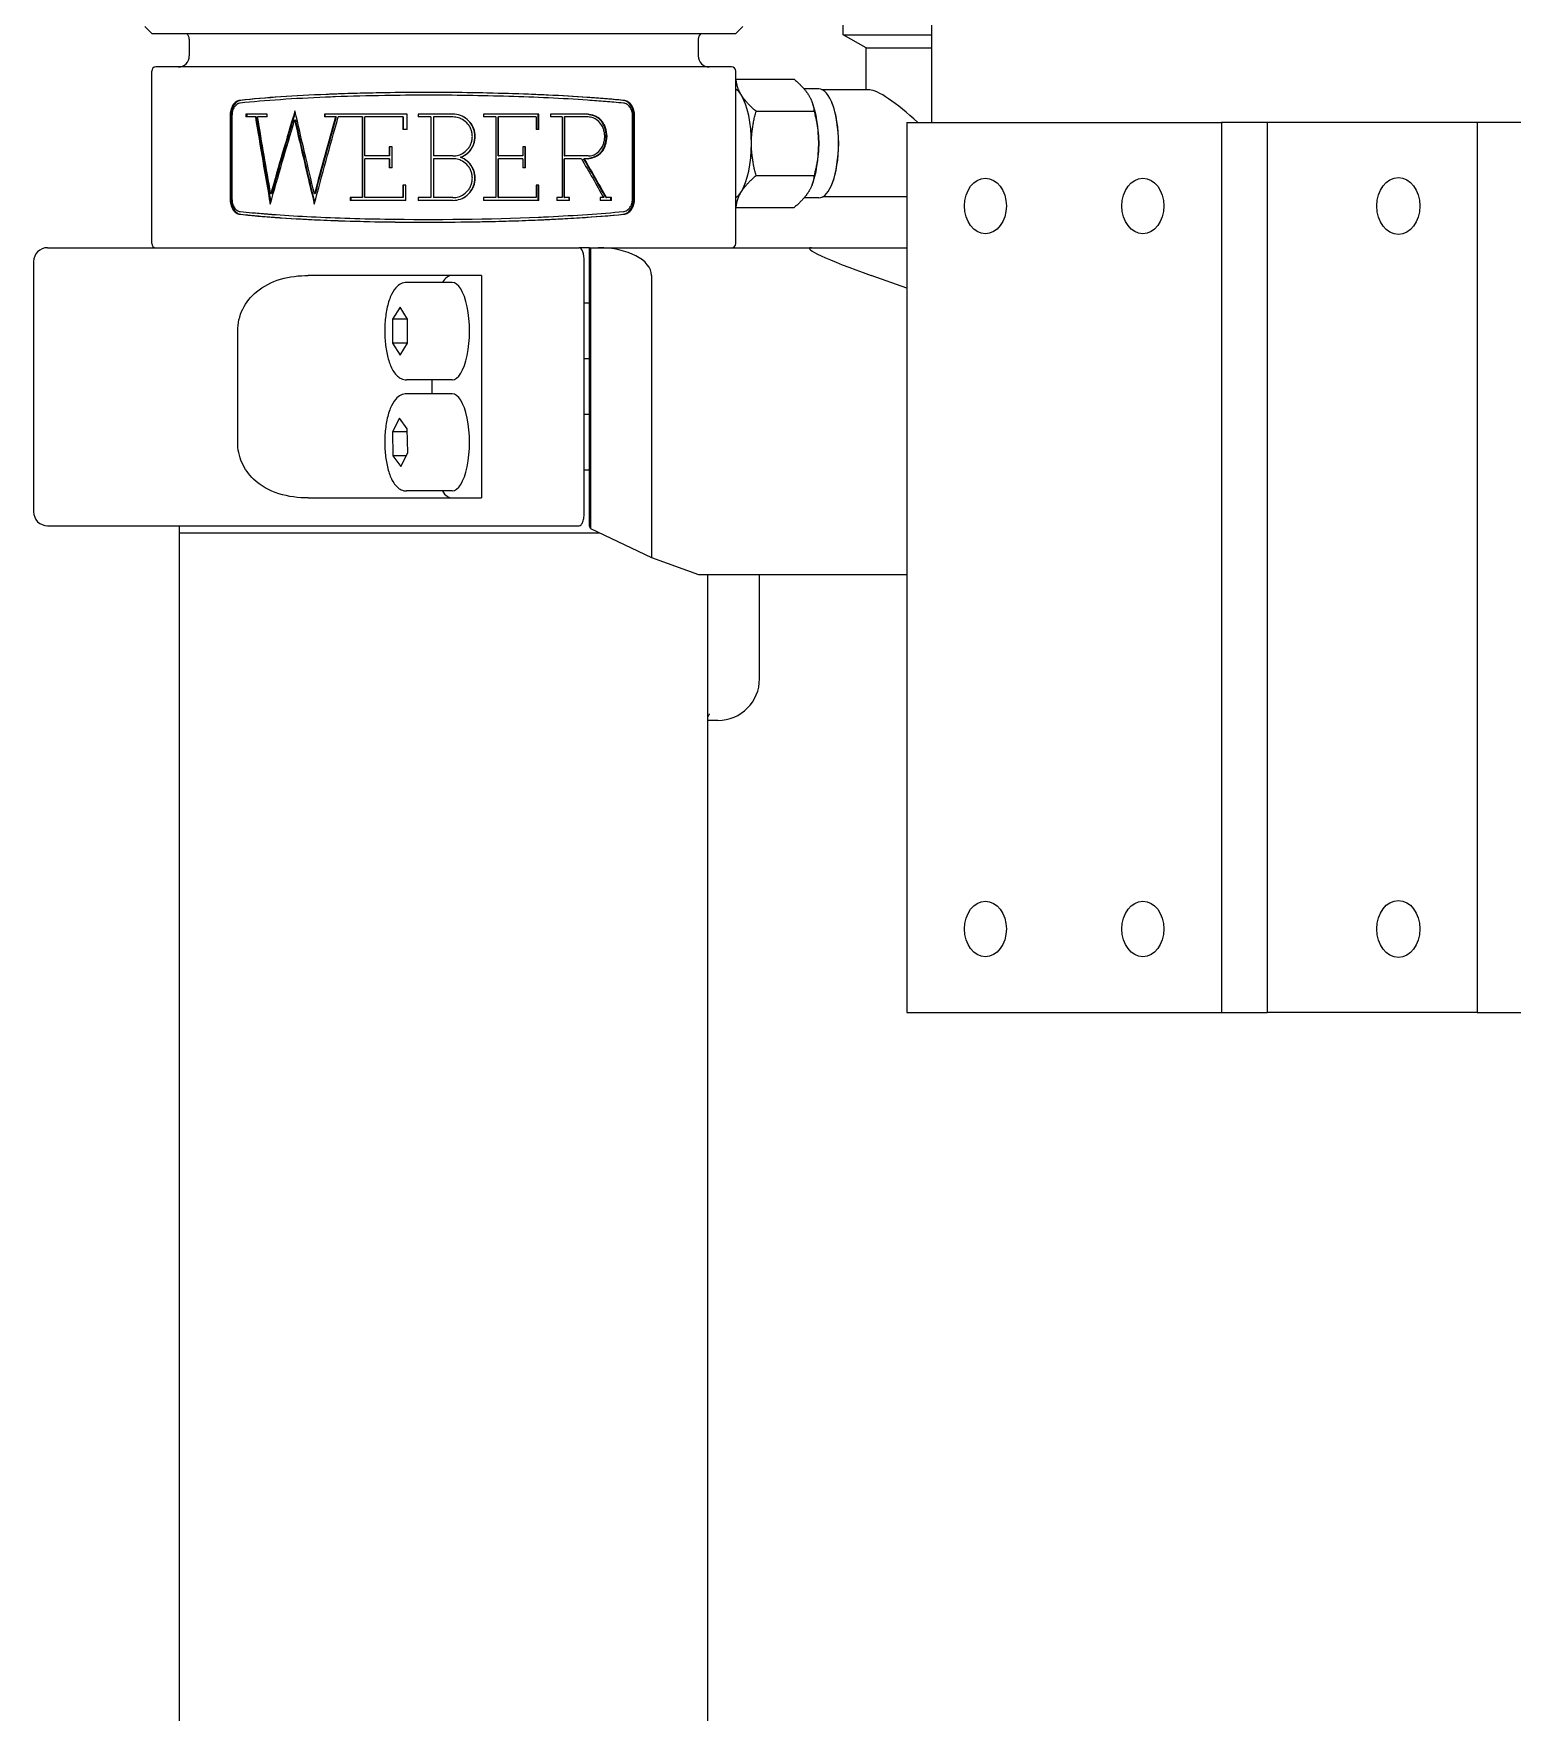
# Model space of a CAD drawing. Header units: millimetres. Extents: x 0 to 7722, y 0 to 5460.
# Drawn here: x 3323.5 to 3429.9, y 1996 to 2116.7 of the extents above; entities that cross this region are included whole.
import ezdxf

# ---------------------------------------------------------------- set-up
doc = ezdxf.new("R2010")
doc.units = ezdxf.units.MM
doc.header["$LTSCALE"] = 5
doc.layers.get('0').update_dxf_attribs({"linetype": 'CONTINUOUS'})

msp = doc.modelspace()

# ---------------------------------------------------------------- linework, layer by layer
for p, q in [((3388.07, 2140.301), (3388.07, 2110.301)), ((3381.732, 2116.62), (3381.732, 2126.458)), ((3332.002, 2116.701), (3331.502, 2117.201)), ((3374.002, 2116.701), (3374.502, 2117.201)), ((3332.002, 2116.701), (3374.002, 2116.701)), ((3334.702, 2116.301), (3334.702, 2115.101)), ((3371.302, 2116.301), (3371.302, 2115.101)), ((3381.732, 2116.62), (3388.07, 2116.62)), ((3383.382, 2115.667), (3381.732, 2116.62)), ((3383.382, 2115.667), (3388.07, 2115.667)), ((3383.382, 2112.651), (3383.382, 2115.667)), ((3332.002, 2111.554), (3332.002, 2114.001)), ((3373.702, 2114.301), (3332.302, 2114.301)), ((3374.002, 2101.601), (3374.002, 2114.001)), ((3374.029, 2113.42), (3378.202, 2113.42)), ((3379.987, 2112.721), (3378.914, 2112.721)), ((3383.638, 2112.651), (3380.252, 2112.651)), ((3332.002, 2104.391), (3332.002, 2111.21)), ((3332.002, 2104.801), (3332.002, 2110.801)), ((3332.004, 2104.801), (3332.004, 2110.801)), ((3337.634, 2110.801), (3337.634, 2104.801)), ((3337.707, 2110.801), (3337.707, 2104.801)), ((3337.771, 2110.801), (3337.771, 2104.801)), ((3338.768, 2110.901), (3338.768, 2110.701)), ((3340.3, 2110.901), (3338.768, 2110.901)), ((3338.836, 2110.901), (3338.836, 2110.701)), ((3340.3, 2110.701), (3340.3, 2110.901)), ((3344.42, 2110.901), (3344.42, 2110.701)), ((3350.368, 2110.901), (3344.42, 2110.901)), ((3344.461, 2110.901), (3344.461, 2110.701)), ((3350.368, 2109.801), (3350.368, 2110.901)), ((3351.164, 2110.901), (3351.164, 2110.701)), ((3353.661, 2110.901), (3351.164, 2110.901)), ((3351.172, 2110.901), (3351.172, 2110.701)), ((3355.852, 2110.901), (3355.852, 2110.701)), ((3359.835, 2110.901), (3355.852, 2110.901)), ((3359.802, 2109.801), (3359.802, 2110.901)), ((3359.835, 2109.801), (3359.835, 2110.901)), ((3360.679, 2110.901), (3360.679, 2110.701)), ((3363.384, 2110.901), (3360.679, 2110.901)), ((3366.576, 2104.801), (3366.576, 2110.801)), ((3366.662, 2104.801), (3366.662, 2110.801)), ((3366.728, 2104.801), (3366.728, 2110.801)), ((3375.463, 2111.11), (3379.636, 2111.11)), ((3379.489, 2111.788), (3379.464, 2111.851)), ((3380.943, 2111.676), (3380.922, 2111.728)), ((3339.457, 2110.701), (3338.768, 2110.701)), ((3339.522, 2110.701), (3339.457, 2110.701)), ((3340.3, 2110.701), (3339.614, 2110.701)), ((3342.33, 2110.461), (3342.279, 2110.461)), ((3345.217, 2110.701), (3344.42, 2110.701)), ((3345.254, 2110.701), (3345.217, 2110.701)), ((3347.14, 2110.701), (3345.411, 2110.701)), ((3347.14, 2110.701), (3347.14, 2104.901)), ((3347.168, 2110.701), (3347.14, 2110.701)), ((3347.168, 2110.701), (3347.168, 2104.901)), ((3350.071, 2110.701), (3347.332, 2110.701)), ((3347.332, 2107.901), (3347.332, 2110.701)), ((3350.071, 2110.701), (3350.071, 2109.801)), ((3350.085, 2110.701), (3350.071, 2110.701)), ((3350.368, 2109.801), (3350.071, 2109.801)), ((3350.085, 2110.701), (3350.085, 2109.801)), ((3352.062, 2110.701), (3351.164, 2110.701)), ((3352.062, 2110.701), (3352.062, 2104.901)), ((3352.066, 2110.701), (3352.062, 2110.701)), ((3352.066, 2110.701), (3352.066, 2104.901)), ((3352.261, 2110.701), (3352.261, 2107.901)), ((3353.661, 2110.701), (3352.261, 2110.701)), ((3356.741, 2110.701), (3355.852, 2110.701)), ((3356.741, 2110.701), (3356.741, 2104.901)), ((3356.919, 2107.901), (3356.919, 2110.701)), ((3356.919, 2110.701), (3356.938, 2110.701)), ((3359.645, 2110.701), (3356.938, 2110.701)), ((3356.938, 2107.901), (3356.938, 2110.701)), ((3359.645, 2110.701), (3359.645, 2109.801)), ((3359.835, 2109.801), (3359.645, 2109.801)), ((3361.509, 2110.701), (3360.679, 2110.701)), ((3361.509, 2110.701), (3361.509, 2104.901)), ((3361.651, 2110.701), (3361.692, 2110.701)), ((3361.651, 2110.701), (3361.651, 2107.901)), ((3361.692, 2110.701), (3361.692, 2107.901)), ((3363.384, 2110.701), (3361.692, 2110.701)), ((3386.3, 2110.301), (3408.942, 2110.301)), ((3386.3, 2110.301), (3386.3, 2046.301)), ((3408.942, 2110.301), (3408.942, 2046.301)), ((3412.222, 2110.301), (3408.942, 2110.301)), ((3412.222, 2110.301), (3412.222, 2046.301)), ((3427.317, 2110.301), (3412.222, 2110.301)), ((3667.132, 2110.301), (3412.222, 2110.301)), ((3427.317, 2110.301), (3427.317, 2046.301)), ((3349.084, 2108.551), (3349.084, 2107.901)), ((3349.281, 2108.551), (3349.084, 2108.551)), ((3349.103, 2108.551), (3349.103, 2107.901)), ((3349.281, 2107.051), (3349.281, 2108.551)), ((3358.689, 2108.551), (3358.689, 2107.901)), ((3358.882, 2108.551), (3358.689, 2108.551)), ((3358.854, 2107.051), (3358.854, 2108.551)), ((3358.882, 2107.051), (3358.882, 2108.551)), ((3349.084, 2107.901), (3347.332, 2107.901)), ((3349.084, 2107.701), (3347.332, 2107.701)), ((3347.332, 2104.901), (3347.332, 2107.701)), ((3349.103, 2107.901), (3349.084, 2107.901)), ((3349.084, 2107.701), (3349.084, 2107.051)), ((3349.103, 2107.701), (3349.084, 2107.701)), ((3349.103, 2107.701), (3349.103, 2107.051)), ((3353.661, 2107.901), (3352.261, 2107.901)), ((3352.261, 2107.701), (3352.261, 2104.901)), ((3353.661, 2107.701), (3352.261, 2107.701)), ((3354.212, 2107.801), (3354.217, 2107.801)), ((3356.919, 2107.901), (3356.938, 2107.901)), ((3356.919, 2104.901), (3356.919, 2107.701)), ((3356.919, 2107.701), (3356.938, 2107.701)), ((3358.689, 2107.901), (3356.938, 2107.901)), ((3358.689, 2107.701), (3356.938, 2107.701)), ((3356.938, 2104.901), (3356.938, 2107.701)), ((3358.689, 2107.701), (3358.689, 2107.051)), ((3361.651, 2107.901), (3361.692, 2107.901)), ((3361.651, 2104.901), (3361.651, 2107.701)), ((3361.651, 2107.701), (3361.692, 2107.701)), ((3363.384, 2107.901), (3361.692, 2107.901)), ((3362.899, 2107.701), (3361.692, 2107.701)), ((3361.692, 2104.901), (3361.692, 2107.701)), ((3363.062, 2107.701), (3363.11, 2107.701)), ((3363.384, 2107.701), (3363.11, 2107.701)), ((3349.281, 2107.051), (3349.084, 2107.051)), ((3358.882, 2107.051), (3358.689, 2107.051)), ((3375.463, 2106.491), (3379.636, 2106.491)), ((3380.943, 2105.926), (3380.922, 2105.873)), ((3340.618, 2105.168), (3340.559, 2105.168)), ((3343.746, 2105.168), (3343.701, 2105.168)), ((3346.282, 2104.901), (3346.282, 2104.701)), ((3347.14, 2104.901), (3346.282, 2104.901)), ((3350.269, 2104.701), (3346.282, 2104.701)), ((3346.314, 2104.901), (3346.314, 2104.701)), ((3347.168, 2104.901), (3347.14, 2104.901)), ((3350.071, 2104.901), (3347.332, 2104.901)), ((3350.071, 2105.801), (3350.071, 2104.901)), ((3350.269, 2105.801), (3350.071, 2105.801)), ((3350.085, 2104.901), (3350.071, 2104.901)), ((3350.085, 2105.801), (3350.085, 2104.901)), ((3350.269, 2104.701), (3350.269, 2105.801)), ((3352.062, 2104.901), (3351.164, 2104.901)), ((3351.164, 2104.901), (3351.164, 2104.701)), ((3353.661, 2104.701), (3351.164, 2104.701)), ((3351.172, 2104.901), (3351.172, 2104.701)), ((3352.066, 2104.901), (3352.062, 2104.901)), ((3353.661, 2104.901), (3352.261, 2104.901)), ((3356.741, 2104.901), (3355.852, 2104.901)), ((3355.852, 2104.901), (3355.852, 2104.701)), ((3359.835, 2104.701), (3355.852, 2104.701)), ((3356.919, 2104.901), (3356.938, 2104.901)), ((3359.645, 2104.901), (3356.938, 2104.901)), ((3359.645, 2105.801), (3359.645, 2104.901)), ((3359.835, 2105.801), (3359.645, 2105.801)), ((3359.802, 2104.701), (3359.802, 2105.801)), ((3359.835, 2104.701), (3359.835, 2105.801)), ((3361.142, 2104.901), (3361.142, 2104.701)), ((3361.509, 2104.901), (3361.142, 2104.901)), ((3362.054, 2104.701), (3361.142, 2104.701)), ((3361.651, 2104.901), (3361.692, 2104.901)), ((3362.054, 2104.901), (3361.692, 2104.901)), ((3362.011, 2104.701), (3362.011, 2104.901)), ((3362.054, 2104.701), (3362.054, 2104.901)), ((3364.241, 2104.901), (3364.241, 2104.701)), ((3364.504, 2104.901), (3364.241, 2104.901)), ((3365.073, 2104.701), (3364.241, 2104.701)), ((3364.649, 2104.901), (3364.705, 2104.901)), ((3365.073, 2104.901), (3364.705, 2104.901)), ((3365.015, 2104.701), (3365.015, 2104.901)), ((3365.073, 2104.701), (3365.073, 2104.901)), ((3379.987, 2104.881), (3378.914, 2104.881)), ((3379.489, 2105.813), (3379.464, 2105.75)), ((3386.3, 2104.951), (3380.252, 2104.951)), ((3332.002, 2101.601), (3332.002, 2104.047)), ((3374.029, 2104.182), (3378.202, 2104.182)), ((3324.502, 2101.301), (3362.749, 2101.301)), ((3363.491, 2101.301), (3362.749, 2101.301)), ((3363.491, 2081.301), (3363.491, 2101.301)), ((3363.491, 2101.301), (3363.561, 2101.301)), ((3363.561, 2101.301), (3364.118, 2101.301)), ((3363.561, 2101.301), (3363.561, 2081.11)), ((3364.118, 2101.301), (3379.44, 2101.301)), ((3379.44, 2101.301), (3386.3, 2101.301)), ((3323.502, 2100.301), (3323.502, 2082.301)), ((3363.108, 2082.301), (3363.108, 2100.301)), ((3355.711, 2099.301), (3343.256, 2099.301)), ((3353.598, 2098.801), (3350.331, 2098.801)), ((3355.711, 2099.301), (3355.711, 2083.3)), ((3367.939, 2099.301), (3367.939, 2079.012)), ((3386.3, 2098.386), (3383.735, 2099.301)), ((3349.864, 2097.033), (3349.327, 2096.167)), ((3350.402, 2096.167), (3349.864, 2097.033)), ((3363.491, 2097.301), (3363.108, 2097.301)), ((3338.181, 2087.301), (3338.181, 2095.301)), ((3349.327, 2096.167), (3349.327, 2094.435)), ((3350.402, 2096.167), (3349.327, 2096.167)), ((3350.402, 2094.435), (3350.402, 2096.167)), ((3349.327, 2094.435), (3349.864, 2093.569)), ((3350.402, 2094.435), (3349.327, 2094.435)), ((3349.864, 2093.569), (3350.402, 2094.435)), ((3363.491, 2093.301), (3363.108, 2093.301)), ((3353.598, 2091.801), (3350.331, 2091.801)), ((3352.165, 2090.801), (3352.165, 2091.801)), ((3353.598, 2090.801), (3350.331, 2090.801)), ((3349.821, 2089.029), (3349.306, 2088.06)), ((3350.379, 2088.27), (3349.821, 2089.029)), ((3363.491, 2089.301), (3363.108, 2089.301)), ((3349.306, 2088.06), (3349.35, 2086.332)), ((3350.384, 2088.06), (3349.306, 2088.06)), ((3350.422, 2086.542), (3350.379, 2088.27)), ((3349.35, 2086.332), (3349.908, 2085.573)), ((3350.311, 2086.332), (3349.35, 2086.332)), ((3349.908, 2085.573), (3350.422, 2086.542)), ((3363.491, 2085.301), (3363.108, 2085.301)), ((3343.256, 2083.3), (3355.711, 2083.3)), ((3353.598, 2083.801), (3350.331, 2083.801)), ((3324.502, 2081.301), (3362.749, 2081.301)), ((3334.002, 2078.101), (3334.002, 2081.301)), ((3334.002, 2080.801), (3364.206, 2080.801)), ((3334.002, 1936.801), (3334.002, 2080.801)), ((3363.561, 2081.11), (3363.491, 2081.301)), ((3363.561, 2081.11), (3367.939, 2079.012)), ((3367.939, 2079.012), (3371.335, 2077.801)), ((3371.335, 2077.801), (3386.3, 2077.801)), ((3372.002, 1936.801), (3372.002, 2077.801)), ((3375.714, 2070.301), (3375.714, 2077.801)), ((3372.714, 2067.301), (3372.002, 2067.301)), ((3386.3, 2046.301), (3408.942, 2046.301)), ((3408.942, 2046.301), (3412.222, 2046.301)), ((3427.317, 2046.301), (3412.222, 2046.301)), ((3427.317, 2046.301), (3436.502, 2046.301))]:
    msp.add_line(p, q)
for centre, radius, start, end in [((3334.202, 2116.301), 0.5, 0, 53.1301), ((3371.802, 2116.301), 0.5, 126.8699, 180), ((3333.902, 2115.101), 0.8, 270, 0), ((3372.102, 2115.101), 0.8, 180, 270), ((3332.302, 2114.001), 0.3, 90, 180), ((3373.702, 2114.001), 0.3, 0, 90), ((3324.502, 2100.301), 1, 90, 180), ((3332.302, 2101.601), 0.3, 180, 270), ((3373.702, 2101.601), 0.3, 270, 0), ((3324.502, 2082.301), 1, 180, 270), ((3372.714, 2070.301), 3, 270, 0)]:
    msp.add_arc(centre, radius, start, end)
for centre, major_axis, ratio, start_param, end_param in [((3373.696, 2108.801), (0, 4), 0.3584365, 5.7595865, 6.0679488), ((3373.696, 2108.801), (0, -4), 0.3584365, 1.5707963, 2.6179939), ((3379.987, 2108.801), (0, 3.92), 0.3584365, 3.1415927, 6.2831853), ((3387.232, 2108.801), (-3.786, 3.786), 0.185377, 4.9293012, 6.099889), ((3378.536, 2108.801), (0, -4), 0.3584365, 1.5707963, 2.4140748), ((3380.025, 2108.801), (0, -3.85), 0.3584365, 0.7275178, 2.4140748), ((3372.576, 2108.801), (0, -4), 0.3584365, 1.4700927, 1.6714999), ((3373.696, 2108.801), (0, -4), 0.3584365, 0.5235988, 1.5707963), ((3378.536, 2108.801), (0, -4), 0.3584365, 0.7275178, 1.5707963), ((3373.696, 2108.801), (0, -4), 0.3584365, 0.2152365, 0.5235988), ((3362.749, 2100.301), (0, -1), 0.3584895, 1.5708077, 3.1415943), ((3364.118, 2099.301), (-3.82, 0), 0.5235129, 3.1415927, 4.712389), ((3385.047, 2099.301), (-5.757, 1.958), 0.0709749, 6.0774515, 7.6482478), ((3353.598, 2095.301), (0, 4.001), 0.3584365, 0, 0.5055864), ((3353.598, 2095.301), (0, -3.5), 0.3584365, 0, 3.1415927), ((3353.598, 2087.301), (0, -3.5), 0.3584365, 0, 3.1415927), ((3353.598, 2087.301), (0, -4), 0.3584365, 5.7775989, 6.2831853)]:
    msp.add_ellipse(centre, major_axis=major_axis, ratio=ratio, start_param=start_param, end_param=end_param)
for centre, major_axis in [((3391.96, 2104.301), (0, 2)), ((3403.282, 2104.301), (0, 2)), ((3421.657, 2104.301), (0, 2.05)), ((3391.96, 2052.301), (0, 2)), ((3403.282, 2052.301), (0, 2)), ((3421.657, 2052.301), (0, 2.05))]:
    msp.add_ellipse(centre, major_axis=major_axis, ratio=0.7547578)
for points, weights in [([(3374.029, 2113.42), (3374.016, 2113.408), (3374.002, 2113.396)], [1.01001874936, 1.01063305003, 1.01122111868]), ([(3374.413, 2112.265), (3374.08, 2112.801), (3374.029, 2113.42)], [1, 1.04314139574, 1.01001874936]), ([(3378.202, 2113.42), (3378.92, 2112.801), (3379.252, 2112.265)], [1.01001874936, 1.04314139574, 1]), ([(3375.463, 2111.11), (3374.745, 2111.729), (3374.413, 2112.265)], [1.01001874936, 1.04314139574, 1]), ([(3379.252, 2112.265), (3379.585, 2111.729), (3379.636, 2111.11)], [1, 1.04314139574, 1.01001874936]), ([(3375.13, 2108.801), (3375.13, 2109.873), (3375.463, 2111.11)], [1, 1.04314139574, 1.01001874936]), ([(3379.636, 2111.11), (3379.969, 2109.873), (3379.969, 2108.801)], [1.01001874936, 1.04314139574, 1]), ([(3375.463, 2106.491), (3375.13, 2107.729), (3375.13, 2108.801)], [1.01001874936, 1.04314139574, 1]), ([(3379.969, 2108.801), (3379.969, 2107.729), (3379.636, 2106.491)], [1, 1.04314139574, 1.01001874936]), ([(3374.413, 2105.337), (3374.745, 2105.873), (3375.463, 2106.491)], [1, 1.04314139574, 1.01001874936]), ([(3379.636, 2106.491), (3379.585, 2105.873), (3379.252, 2105.337)], [1.01001874936, 1.04314139574, 1]), ([(3374.029, 2104.182), (3374.08, 2104.801), (3374.413, 2105.337)], [1.01001874936, 1.04314139574, 1]), ([(3379.252, 2105.337), (3378.92, 2104.801), (3378.202, 2104.182)], [1, 1.04314139574, 1.01001874936]), ([(3374.002, 2104.206), (3374.016, 2104.194), (3374.029, 2104.182)], [1.01122111868, 1.01063305003, 1.01001874936])]:
    msp.add_rational_spline(points, weights, degree=2)
for points, knots in [([(3360.529, 2112.272), (3360.127, 2112.291), (3359.72, 2112.308), (3358.11, 2112.372), (3356.876, 2112.408), (3354.381, 2112.455), (3353.118, 2112.467), (3350.605, 2112.467), (3349.355, 2112.455), (3347.52, 2112.419), (3346.915, 2112.405), (3346.021, 2112.378), (3345.725, 2112.368), (3345.285, 2112.353), (3345.139, 2112.347), (3344.921, 2112.339), (3344.849, 2112.336), (3344.704, 2112.33), (3344.631, 2112.328), (3343.418, 2112.278), (3342.317, 2112.218), (3340.233, 2112.076), (3339.251, 2111.993), (3338.345, 2111.898)], [0.20715609, 0.20715609, 0.20715609, 0.20715609, 0.25, 0.25, 0.375, 0.375, 0.5, 0.5, 0.625, 0.625, 0.6875, 0.6875, 0.71875, 0.71875, 0.734375, 0.734375, 0.7421875, 0.7421875, 0.75, 0.75, 0.875, 0.875, 1, 1, 1, 1]), ([(3360.529, 2112.071), (3358.67, 2112.16), (3356.707, 2112.218), (3354.72, 2112.246), (3352.734, 2112.275), (3350.723, 2112.274), (3348.771, 2112.243), (3347.55, 2112.223), (3346.353, 2112.192), (3345.196, 2112.149), (3344.965, 2112.141), (3344.734, 2112.132), (3344.508, 2112.122), (3342.246, 2112.028), (3340.149, 2111.887), (3338.355, 2111.698)], [0.20686722, 0.20686722, 0.20686722, 0.20686722, 0.40515041, 0.40515041, 0.40515041, 0.60343361, 0.60343361, 0.60343361, 0.72736061, 0.72736061, 0.72736061, 0.75214601, 0.75214601, 0.75214601, 1, 1, 1, 1]), ([(3360.493, 2112.272), (3358.642, 2112.36), (3356.687, 2112.418), (3354.708, 2112.447), (3352.73, 2112.475), (3350.728, 2112.474), (3348.783, 2112.442), (3347.568, 2112.423), (3346.376, 2112.392), (3345.224, 2112.349), (3344.994, 2112.341), (3344.764, 2112.331), (3344.539, 2112.322), (3342.29, 2112.228), (3340.202, 2112.086), (3338.414, 2111.898)], [0.20716095, 0.20716095, 0.20716095, 0.20716095, 0.40537071, 0.40537071, 0.40537071, 0.60358047, 0.60358047, 0.60358047, 0.72746158, 0.72746158, 0.72746158, 0.7522378, 0.7522378, 0.7522378, 1, 1, 1, 1]), ([(3365.881, 2111.898), (3365.653, 2111.919), (3365.423, 2111.94), (3364.988, 2111.979), (3364.785, 2111.996), (3364.162, 2112.047), (3363.734, 2112.079), (3362.396, 2112.172), (3361.46, 2112.226), (3360.493, 2112.272)], [-0.62243595, -0.62243595, -0.62243595, -0.62243595, -0.53573987, -0.53573987, -0.46170878, -0.46170878, -0.3107826, -0.3107826, -0.000001, -0.000001, -0.000001, -0.000001]), ([(3365.942, 2111.898), (3365.714, 2111.919), (3365.482, 2111.94), (3365.045, 2111.979), (3364.842, 2111.996), (3364.215, 2112.047), (3363.785, 2112.079), (3362.441, 2112.172), (3361.5, 2112.226), (3360.529, 2112.272)], [-0.72284706, -0.72284706, -0.72284706, -0.72284706, -0.63573764, -0.63573764, -0.56135323, -0.56135323, -0.40970774, -0.40970774, -0.0972981, -0.0972981, -0.0972981, -0.0972981]), ([(3365.93, 2111.698), (3365.703, 2111.72), (3365.472, 2111.741), (3365.037, 2111.779), (3364.834, 2111.796), (3364.21, 2111.847), (3363.782, 2111.879), (3362.44, 2111.971), (3361.499, 2112.025), (3360.529, 2112.071)], [-0.7213748, -0.7213748, -0.7213748, -0.7213748, -0.63462337, -0.63462337, -0.56051546, -0.56051546, -0.40963586, -0.40963586, -0.09735763, -0.09735763, -0.09735763, -0.09735763]), ([(3332.004, 2110.801), (3332.004, 2110.941), (3332.004, 2111.073), (3332.003, 2111.203), (3332.003, 2111.332), (3332.002, 2111.447), (3332.002, 2111.549), (3332.002, 2111.551), (3332.002, 2111.552), (3332.002, 2111.554)], [0, 0, 0, 0, 0.25, 0.25, 0.25, 0.5, 0.5, 0.5, 0.50444506, 0.50444506, 0.50444506, 0.50444506]), ([(3332.002, 2110.801), (3332.002, 2110.897), (3332.002, 2111.008), (3332.002, 2111.247), (3332.002, 2111.332), (3332.002, 2111.394)], [-0.117842744, -0.117842744, -0.117842744, -0.117842744, -0.093713064, -0.093713064, -0.070382694, -0.070382694, -0.070382694, -0.070382694]), ([(3338.345, 2111.898), (3338.245, 2111.887), (3338.152, 2111.852), (3338.065, 2111.792), (3337.977, 2111.731), (3337.9, 2111.65), (3337.835, 2111.549), (3337.77, 2111.447), (3337.72, 2111.331), (3337.686, 2111.203), (3337.651, 2111.074), (3337.634, 2110.94), (3337.634, 2110.801)], [0, 0, 0, 0, 0.25, 0.25, 0.25, 0.5, 0.5, 0.5, 0.75, 0.75, 0.75, 1, 1, 1, 1]), ([(3338.414, 2111.898), (3338.332, 2111.889), (3338.236, 2111.861), (3338.03, 2111.719), (3337.958, 2111.627), (3337.843, 2111.447), (3337.793, 2111.331), (3337.724, 2111.073), (3337.707, 2110.939), (3337.707, 2110.801)], [-0.14564956, -0.14564956, -0.14564956, -0.14564956, -0.11512698, -0.11512698, -0.08302606, -0.08302606, -0.0415817, -0.0415817, 0, 0, 0, 0]), ([(3338.355, 2111.698), (3338.288, 2111.691), (3338.209, 2111.668), (3338.037, 2111.551), (3337.978, 2111.476), (3337.883, 2111.33), (3337.842, 2111.235), (3337.785, 2111.024), (3337.771, 2110.914), (3337.771, 2110.801)], [-0.11779512, -0.11779512, -0.11779512, -0.11779512, -0.09361586, -0.09361586, -0.06795152, -0.06795152, -0.03402793, -0.03402793, 0, 0, 0, 0]), ([(3342.302, 2111.14), (3342.002, 2110.144), (3341.706, 2109.149), (3341.125, 2107.159), (3340.84, 2106.164), (3340.559, 2105.168)], [-0.63315635, -0.63315635, -0.63315635, -0.63315635, -0.31657818, -0.31657818, 0, 0, 0, 0]), ([(3354.212, 2107.801), (3354.388, 2107.867), (3354.545, 2107.959), (3354.829, 2108.202), (3354.946, 2108.345), (3355.13, 2108.67), (3355.192, 2108.844), (3355.255, 2109.214), (3355.254, 2109.399), (3355.188, 2109.768), (3355.125, 2109.942), (3354.939, 2110.266), (3354.821, 2110.408), (3354.535, 2110.648), (3354.375, 2110.741), (3354.026, 2110.869), (3353.845, 2110.901), (3353.658, 2110.901)], [0, 0, 0, 0, 0.125, 0.125, 0.25, 0.25, 0.375, 0.375, 0.5, 0.5, 0.625, 0.625, 0.75, 0.75, 0.875, 0.875, 1, 1, 1, 1]), ([(3354.217, 2107.801), (3354.394, 2107.867), (3354.552, 2107.959), (3354.695, 2108.081), (3354.837, 2108.202), (3354.955, 2108.345), (3355.047, 2108.507), (3355.14, 2108.67), (3355.202, 2108.844), (3355.234, 2109.029), (3355.265, 2109.214), (3355.265, 2109.399), (3355.232, 2109.584), (3355.199, 2109.768), (3355.136, 2109.942), (3355.042, 2110.104), (3354.948, 2110.266), (3354.829, 2110.408), (3354.686, 2110.528), (3354.543, 2110.648), (3354.382, 2110.741), (3354.207, 2110.805), (3354.031, 2110.869), (3353.849, 2110.901), (3353.661, 2110.901)], [0, 0, 0, 0, 0.125, 0.125, 0.125, 0.25, 0.25, 0.25, 0.375, 0.375, 0.375, 0.5, 0.5, 0.5, 0.625, 0.625, 0.625, 0.75, 0.75, 0.75, 0.875, 0.875, 0.875, 1, 1, 1, 1]), ([(3363.334, 2107.701), (3363.395, 2107.714), (3363.447, 2107.726), (3363.492, 2107.736), (3363.514, 2107.742), (3363.535, 2107.747), (3363.553, 2107.751), (3363.563, 2107.753), (3363.571, 2107.756), (3363.58, 2107.758), (3363.584, 2107.759), (3363.588, 2107.76), (3363.592, 2107.761), (3363.595, 2107.762), (3363.598, 2107.762), (3363.6, 2107.763), (3363.611, 2107.766), (3363.633, 2107.772), (3363.649, 2107.777), (3363.681, 2107.786), (3363.712, 2107.795), (3363.741, 2107.804), (3363.762, 2107.811), (3363.783, 2107.819), (3363.802, 2107.826), (3363.812, 2107.829), (3363.822, 2107.833), (3363.832, 2107.837), (3363.836, 2107.839), (3363.841, 2107.841), (3363.846, 2107.842), (3363.85, 2107.844), (3363.854, 2107.846), (3363.86, 2107.848), (3363.904, 2107.866), (3363.945, 2107.886), (3363.984, 2107.907), (3364.004, 2107.918), (3364.023, 2107.928), (3364.041, 2107.94), (3364.05, 2107.945), (3364.059, 2107.951), (3364.068, 2107.957), (3364.077, 2107.963), (3364.085, 2107.968), (3364.094, 2107.975), (3364.131, 2108.001), (3364.166, 2108.029), (3364.2, 2108.06), (3364.217, 2108.076), (3364.233, 2108.092), (3364.25, 2108.109), (3364.266, 2108.126), (3364.282, 2108.145), (3364.298, 2108.163), (3364.328, 2108.199), (3364.357, 2108.237), (3364.385, 2108.277), (3364.413, 2108.318), (3364.439, 2108.362), (3364.463, 2108.406), (3364.512, 2108.494), (3364.553, 2108.589), (3364.587, 2108.687), (3364.653, 2108.885), (3364.687, 2109.09), (3364.687, 2109.302), (3364.687, 2109.514), (3364.653, 2109.718), (3364.586, 2109.915), (3364.569, 2109.964), (3364.551, 2110.013), (3364.53, 2110.059), (3364.509, 2110.106), (3364.487, 2110.151), (3364.463, 2110.196), (3364.438, 2110.241), (3364.412, 2110.284), (3364.384, 2110.325), (3364.37, 2110.345), (3364.356, 2110.365), (3364.341, 2110.384), (3364.327, 2110.404), (3364.312, 2110.422), (3364.296, 2110.441), (3364.265, 2110.478), (3364.232, 2110.513), (3364.198, 2110.544), (3364.181, 2110.56), (3364.164, 2110.576), (3364.146, 2110.59), (3364.137, 2110.597), (3364.129, 2110.604), (3364.12, 2110.611), (3364.111, 2110.618), (3364.101, 2110.625), (3364.093, 2110.631), (3364.059, 2110.656), (3364.022, 2110.679), (3363.983, 2110.7), (3363.963, 2110.711), (3363.943, 2110.721), (3363.923, 2110.731), (3363.912, 2110.736), (3363.902, 2110.74), (3363.891, 2110.745), (3363.886, 2110.747), (3363.88, 2110.75), (3363.875, 2110.752), (3363.872, 2110.753), (3363.87, 2110.754), (3363.867, 2110.756), (3363.864, 2110.757), (3363.861, 2110.758), (3363.859, 2110.759), (3363.822, 2110.774), (3363.783, 2110.788), (3363.74, 2110.802), (3363.719, 2110.809), (3363.696, 2110.816), (3363.674, 2110.822), (3363.662, 2110.825), (3363.651, 2110.829), (3363.639, 2110.832), (3363.633, 2110.833), (3363.627, 2110.835), (3363.621, 2110.837), (3363.618, 2110.837), (3363.615, 2110.838), (3363.612, 2110.839), (3363.61, 2110.839), (3363.609, 2110.84), (3363.607, 2110.84), (3363.606, 2110.84), (3363.604, 2110.841), (3363.603, 2110.841), (3363.544, 2110.856), (3363.455, 2110.876), (3363.334, 2110.901)], [0, 0, 0, 0, 0.03125, 0.03125, 0.03125, 0.046875, 0.046875, 0.046875, 0.0546875, 0.0546875, 0.0546875, 0.0585938, 0.0585938, 0.0585938, 0.0615234, 0.0615234, 0.0615234, 0.0725525, 0.0725525, 0.0725525, 0.09375, 0.09375, 0.09375, 0.109375, 0.109375, 0.109375, 0.1171875, 0.1171875, 0.1171875, 0.1210937, 0.1210937, 0.1210937, 0.125, 0.125, 0.125, 0.15625, 0.15625, 0.15625, 0.171875, 0.171875, 0.171875, 0.1796875, 0.1796875, 0.1796875, 0.1875, 0.1875, 0.1875, 0.21875, 0.21875, 0.21875, 0.234375, 0.234375, 0.234375, 0.25, 0.25, 0.25, 0.28125, 0.28125, 0.28125, 0.3125, 0.3125, 0.3125, 0.375, 0.375, 0.375, 0.5, 0.5, 0.5, 0.625, 0.625, 0.625, 0.65625, 0.65625, 0.65625, 0.6875, 0.6875, 0.6875, 0.71875, 0.71875, 0.71875, 0.734375, 0.734375, 0.734375, 0.75, 0.75, 0.75, 0.78125, 0.78125, 0.78125, 0.796875, 0.796875, 0.796875, 0.8046875, 0.8046875, 0.8046875, 0.8125, 0.8125, 0.8125, 0.84375, 0.84375, 0.84375, 0.859375, 0.859375, 0.859375, 0.8671875, 0.8671875, 0.8671875, 0.8710937, 0.8710937, 0.8710937, 0.8730469, 0.8730469, 0.8730469, 0.875, 0.875, 0.875, 0.90625, 0.90625, 0.90625, 0.921875, 0.921875, 0.921875, 0.9296875, 0.9296875, 0.9296875, 0.9335937, 0.9335937, 0.9335937, 0.9355469, 0.9355469, 0.9355469, 0.9365234, 0.9365234, 0.9365234, 0.9375, 0.9375, 0.9375, 1, 1, 1, 1]), ([(3363.384, 2107.701), (3363.444, 2107.714), (3363.497, 2107.726), (3363.542, 2107.736), (3363.565, 2107.742), (3363.585, 2107.747), (3363.604, 2107.751), (3363.613, 2107.753), (3363.622, 2107.756), (3363.63, 2107.758), (3363.634, 2107.759), (3363.638, 2107.76), (3363.642, 2107.761), (3363.645, 2107.762), (3363.648, 2107.762), (3363.651, 2107.763), (3363.662, 2107.766), (3363.684, 2107.772), (3363.7, 2107.776), (3363.732, 2107.786), (3363.763, 2107.795), (3363.792, 2107.804), (3363.813, 2107.811), (3363.834, 2107.819), (3363.854, 2107.826), (3363.864, 2107.829), (3363.874, 2107.833), (3363.883, 2107.837), (3363.888, 2107.839), (3363.893, 2107.841), (3363.898, 2107.842), (3363.902, 2107.844), (3363.906, 2107.846), (3363.912, 2107.848), (3363.956, 2107.866), (3363.997, 2107.886), (3364.037, 2107.907), (3364.056, 2107.918), (3364.075, 2107.928), (3364.094, 2107.94), (3364.103, 2107.945), (3364.112, 2107.951), (3364.121, 2107.957), (3364.13, 2107.963), (3364.138, 2107.968), (3364.147, 2107.975), (3364.184, 2108.001), (3364.219, 2108.029), (3364.253, 2108.06), (3364.27, 2108.076), (3364.287, 2108.092), (3364.303, 2108.109), (3364.32, 2108.126), (3364.336, 2108.145), (3364.352, 2108.163), (3364.382, 2108.199), (3364.412, 2108.237), (3364.439, 2108.277), (3364.467, 2108.318), (3364.494, 2108.362), (3364.518, 2108.406), (3364.567, 2108.494), (3364.608, 2108.589), (3364.642, 2108.687), (3364.709, 2108.885), (3364.743, 2109.09), (3364.743, 2109.302), (3364.742, 2109.514), (3364.709, 2109.718), (3364.641, 2109.915), (3364.625, 2109.964), (3364.606, 2110.013), (3364.585, 2110.059), (3364.564, 2110.106), (3364.542, 2110.151), (3364.517, 2110.196), (3364.493, 2110.241), (3364.466, 2110.284), (3364.438, 2110.325), (3364.424, 2110.345), (3364.41, 2110.365), (3364.395, 2110.384), (3364.381, 2110.404), (3364.366, 2110.422), (3364.35, 2110.441), (3364.318, 2110.478), (3364.286, 2110.513), (3364.251, 2110.544), (3364.234, 2110.56), (3364.217, 2110.576), (3364.2, 2110.59), (3364.191, 2110.597), (3364.182, 2110.604), (3364.173, 2110.611), (3364.164, 2110.618), (3364.154, 2110.625), (3364.146, 2110.631), (3364.112, 2110.656), (3364.075, 2110.679), (3364.036, 2110.7), (3364.016, 2110.711), (3363.996, 2110.721), (3363.975, 2110.731), (3363.965, 2110.736), (3363.954, 2110.74), (3363.943, 2110.745), (3363.938, 2110.747), (3363.932, 2110.75), (3363.927, 2110.752), (3363.924, 2110.753), (3363.922, 2110.754), (3363.919, 2110.756), (3363.916, 2110.757), (3363.913, 2110.758), (3363.911, 2110.759), (3363.874, 2110.774), (3363.834, 2110.788), (3363.791, 2110.802), (3363.77, 2110.809), (3363.748, 2110.816), (3363.725, 2110.822), (3363.713, 2110.825), (3363.701, 2110.829), (3363.69, 2110.832), (3363.684, 2110.833), (3363.678, 2110.835), (3363.672, 2110.837), (3363.669, 2110.837), (3363.666, 2110.838), (3363.663, 2110.839), (3363.661, 2110.839), (3363.659, 2110.84), (3363.658, 2110.84), (3363.656, 2110.84), (3363.654, 2110.841), (3363.653, 2110.841), (3363.595, 2110.856), (3363.505, 2110.876), (3363.384, 2110.901)], [0, 0, 0, 0, 0.03125, 0.03125, 0.03125, 0.046875, 0.046875, 0.046875, 0.0546875, 0.0546875, 0.0546875, 0.0585938, 0.0585938, 0.0585938, 0.0615234, 0.0615234, 0.0615234, 0.0725285, 0.0725285, 0.0725285, 0.09375, 0.09375, 0.09375, 0.109375, 0.109375, 0.109375, 0.1171875, 0.1171875, 0.1171875, 0.1210938, 0.1210938, 0.1210938, 0.125, 0.125, 0.125, 0.15625, 0.15625, 0.15625, 0.171875, 0.171875, 0.171875, 0.1796875, 0.1796875, 0.1796875, 0.1875, 0.1875, 0.1875, 0.21875, 0.21875, 0.21875, 0.234375, 0.234375, 0.234375, 0.25, 0.25, 0.25, 0.28125, 0.28125, 0.28125, 0.3125, 0.3125, 0.3125, 0.375, 0.375, 0.375, 0.5, 0.5, 0.5, 0.625, 0.625, 0.625, 0.65625, 0.65625, 0.65625, 0.6875, 0.6875, 0.6875, 0.71875, 0.71875, 0.71875, 0.734375, 0.734375, 0.734375, 0.75, 0.75, 0.75, 0.78125, 0.78125, 0.78125, 0.796875, 0.796875, 0.796875, 0.8046875, 0.8046875, 0.8046875, 0.8125, 0.8125, 0.8125, 0.84375, 0.84375, 0.84375, 0.859375, 0.859375, 0.859375, 0.8671875, 0.8671875, 0.8671875, 0.8710938, 0.8710938, 0.8710938, 0.8730469, 0.8730469, 0.8730469, 0.875, 0.875, 0.875, 0.90625, 0.90625, 0.90625, 0.921875, 0.921875, 0.921875, 0.9296875, 0.9296875, 0.9296875, 0.9335938, 0.9335938, 0.9335938, 0.9355469, 0.9355469, 0.9355469, 0.9365234, 0.9365234, 0.9365234, 0.9375, 0.9375, 0.9375, 1, 1, 1, 1]), ([(3366.662, 2110.801), (3366.662, 2110.919), (3366.649, 2111.055), (3366.559, 2111.359), (3366.496, 2111.47), (3366.368, 2111.65), (3366.284, 2111.731), (3366.091, 2111.852), (3365.989, 2111.887), (3365.881, 2111.898)], [-0.14532894, -0.14532894, -0.14532894, -0.14532894, -0.1149531, -0.1149531, -0.08279844, -0.08279844, -0.04141605, -0.04141605, 0, 0, 0, 0]), ([(3366.576, 2110.801), (3366.576, 2110.897), (3366.565, 2111.008), (3366.49, 2111.259), (3366.437, 2111.35), (3366.333, 2111.496), (3366.263, 2111.562), (3366.104, 2111.661), (3366.02, 2111.689), (3365.93, 2111.698)], [-0.11784274, -0.11784274, -0.11784274, -0.11784274, -0.09371306, -0.09371306, -0.06795654, -0.06795654, -0.03402808, -0.03402808, 0, 0, 0, 0]), ([(3366.728, 2110.801), (3366.728, 2110.941), (3366.709, 2111.073), (3366.67, 2111.203), (3366.632, 2111.332), (3366.577, 2111.447), (3366.504, 2111.549), (3366.432, 2111.65), (3366.348, 2111.732), (3366.251, 2111.792), (3366.154, 2111.852), (3366.052, 2111.887), (3365.942, 2111.898)], [0, 0, 0, 0, 0.25, 0.25, 0.25, 0.5, 0.5, 0.5, 0.75, 0.75, 0.75, 1, 1, 1, 1]), ([(3340.522, 2104.433), (3340.805, 2105.439), (3341.093, 2106.443), (3341.679, 2108.452), (3341.977, 2109.456), (3342.279, 2110.461)], [-0.63907932, -0.63907932, -0.63907932, -0.63907932, -0.31953966, -0.31953966, 0, 0, 0, 0]), ([(3343.691, 2104.434), (3343.972, 2105.479), (3344.256, 2106.523), (3344.83, 2108.612), (3345.119, 2109.656), (3345.411, 2110.701)], [-0.65463565, -0.65463565, -0.65463565, -0.65463565, -0.32731783, -0.32731783, 0, 0, 0, 0]), ([(3353.661, 2107.901), (3353.801, 2107.901), (3353.936, 2107.921), (3354.173, 2107.994), (3354.306, 2108.047), (3354.591, 2108.24), (3354.721, 2108.37), (3354.872, 2108.596), (3354.916, 2108.678), (3354.986, 2108.848), (3355.012, 2108.934), (3355.049, 2109.114), (3355.058, 2109.206), (3355.058, 2109.394), (3355.049, 2109.486), (3355.013, 2109.666), (3354.987, 2109.752), (3354.917, 2109.921), (3354.874, 2110.003), (3354.722, 2110.23), (3354.593, 2110.36), (3354.3, 2110.559), (3354.164, 2110.611), (3353.938, 2110.681), (3353.801, 2110.701), (3353.661, 2110.701)], [-0.28635416, -0.28635416, -0.28635416, -0.28635416, -0.25095483, -0.25095483, -0.22342407, -0.22342407, -0.1936255, -0.1936255, -0.17811043, -0.17811043, -0.16309885, -0.16309885, -0.14751715, -0.14751715, -0.13188539, -0.13188539, -0.11684128, -0.11684128, -0.10121649, -0.10121649, -0.07125047, -0.07125047, -0.04195615, -0.04195615, 0, 0, 0, 0]), ([(3363.384, 2107.901), (3363.505, 2107.901), (3363.622, 2107.921), (3363.826, 2107.994), (3363.94, 2108.047), (3364.183, 2108.24), (3364.293, 2108.37), (3364.421, 2108.596), (3364.457, 2108.678), (3364.516, 2108.848), (3364.538, 2108.934), (3364.569, 2109.114), (3364.577, 2109.206), (3364.577, 2109.394), (3364.569, 2109.486), (3364.539, 2109.666), (3364.517, 2109.752), (3364.458, 2109.921), (3364.422, 2110.003), (3364.294, 2110.23), (3364.185, 2110.36), (3363.935, 2110.559), (3363.819, 2110.611), (3363.624, 2110.681), (3363.505, 2110.701), (3363.384, 2110.701)], [-0.28635416, -0.28635416, -0.28635416, -0.28635416, -0.25095483, -0.25095483, -0.22342407, -0.22342407, -0.1936255, -0.1936255, -0.17811043, -0.17811043, -0.16309885, -0.16309885, -0.14751715, -0.14751715, -0.13188539, -0.13188539, -0.11684128, -0.11684128, -0.10121649, -0.10121649, -0.07125047, -0.07125047, -0.04195615, -0.04195615, 0, 0, 0, 0]), ([(3353.658, 2104.701), (3353.846, 2104.701), (3354.026, 2104.733), (3354.376, 2104.861), (3354.535, 2104.953), (3354.821, 2105.194), (3354.939, 2105.335), (3355.125, 2105.66), (3355.188, 2105.833), (3355.254, 2106.203), (3355.255, 2106.388), (3355.192, 2106.757), (3355.13, 2106.931), (3354.946, 2107.257), (3354.828, 2107.4), (3354.545, 2107.642), (3354.387, 2107.735), (3354.212, 2107.801)], [0, 0, 0, 0, 0.125, 0.125, 0.25, 0.25, 0.375, 0.375, 0.5, 0.5, 0.625, 0.625, 0.75, 0.75, 0.875, 0.875, 1, 1, 1, 1]), ([(3353.661, 2104.701), (3353.85, 2104.701), (3354.031, 2104.733), (3354.207, 2104.797), (3354.383, 2104.861), (3354.543, 2104.953), (3354.686, 2105.074), (3354.829, 2105.194), (3354.948, 2105.335), (3355.042, 2105.498), (3355.136, 2105.66), (3355.199, 2105.833), (3355.232, 2106.018), (3355.265, 2106.203), (3355.265, 2106.388), (3355.234, 2106.572), (3355.202, 2106.757), (3355.14, 2106.931), (3355.047, 2107.094), (3354.955, 2107.257), (3354.837, 2107.4), (3354.695, 2107.521), (3354.553, 2107.642), (3354.394, 2107.735), (3354.217, 2107.801)], [0, 0, 0, 0, 0.125, 0.125, 0.125, 0.25, 0.25, 0.25, 0.375, 0.375, 0.375, 0.5, 0.5, 0.5, 0.625, 0.625, 0.625, 0.75, 0.75, 0.75, 0.875, 0.875, 0.875, 1, 1, 1, 1]), ([(3353.661, 2104.901), (3353.801, 2104.901), (3353.936, 2104.921), (3354.173, 2104.994), (3354.306, 2105.047), (3354.591, 2105.24), (3354.721, 2105.37), (3354.872, 2105.596), (3354.916, 2105.678), (3354.986, 2105.848), (3355.012, 2105.934), (3355.049, 2106.114), (3355.058, 2106.206), (3355.058, 2106.394), (3355.049, 2106.486), (3355.013, 2106.666), (3354.987, 2106.752), (3354.917, 2106.921), (3354.874, 2107.003), (3354.722, 2107.23), (3354.593, 2107.36), (3354.3, 2107.559), (3354.164, 2107.611), (3353.938, 2107.681), (3353.801, 2107.701), (3353.661, 2107.701)], [-0.28635417, -0.28635417, -0.28635417, -0.28635417, -0.25095483, -0.25095483, -0.22342407, -0.22342407, -0.1936255, -0.1936255, -0.17811043, -0.17811043, -0.16309885, -0.16309885, -0.14751715, -0.14751715, -0.13188539, -0.13188539, -0.11684128, -0.11684128, -0.10121649, -0.10121649, -0.07125047, -0.07125047, -0.04195615, -0.04195615, 0, 0, 0, 0]), ([(3362.899, 2107.701), (3363.174, 2107.234), (3363.445, 2106.767), (3363.98, 2105.834), (3364.244, 2105.368), (3364.504, 2104.901)], [-0.33669737, -0.33669737, -0.33669737, -0.33669737, -0.16834868, -0.16834868, 0, 0, 0, 0]), ([(3364.705, 2104.901), (3364.446, 2105.368), (3364.184, 2105.834), (3363.653, 2106.767), (3363.383, 2107.234), (3363.11, 2107.701)], [-0.33669737, -0.33669737, -0.33669737, -0.33669737, -0.16834868, -0.16834868, 0, 0, 0, 0]), ([(3332.002, 2104.047), (3332.002, 2104.049), (3332.002, 2104.051), (3332.002, 2104.053), (3332.002, 2104.155), (3332.003, 2104.271), (3332.003, 2104.399), (3332.004, 2104.528), (3332.004, 2104.662), (3332.004, 2104.801)], [0.49555498, 0.49555498, 0.49555498, 0.49555498, 0.5, 0.5, 0.5, 0.75, 0.75, 0.75, 1, 1, 1, 1]), ([(3332.002, 2104.207), (3332.002, 2104.286), (3332.002, 2104.375), (3332.002, 2104.578), (3332.002, 2104.687), (3332.002, 2104.801)], [-0.065444704, -0.065444704, -0.065444704, -0.065444704, -0.034027934, -0.034027934, 0, 0, 0, 0]), ([(3337.634, 2104.801), (3337.634, 2104.66), (3337.651, 2104.528), (3337.686, 2104.399), (3337.72, 2104.27), (3337.77, 2104.155), (3337.835, 2104.053), (3337.9, 2103.951), (3337.977, 2103.87), (3338.065, 2103.81), (3338.152, 2103.75), (3338.245, 2103.715), (3338.345, 2103.704)], [0, 0, 0, 0, 0.25, 0.25, 0.25, 0.5, 0.5, 0.5, 0.75, 0.75, 0.75, 1, 1, 1, 1]), ([(3337.707, 2104.801), (3337.707, 2104.683), (3337.719, 2104.547), (3337.8, 2104.243), (3337.857, 2104.132), (3337.972, 2103.951), (3338.048, 2103.87), (3338.223, 2103.75), (3338.316, 2103.715), (3338.414, 2103.704)], [-0.14532893, -0.14532893, -0.14532893, -0.14532893, -0.1149531, -0.1149531, -0.08279844, -0.08279844, -0.04141605, -0.04141605, 0, 0, 0, 0]), ([(3337.771, 2104.801), (3337.771, 2104.705), (3337.781, 2104.593), (3337.849, 2104.343), (3337.896, 2104.252), (3337.991, 2104.106), (3338.054, 2104.039), (3338.198, 2103.941), (3338.274, 2103.912), (3338.355, 2103.903)], [-0.11784274, -0.11784274, -0.11784274, -0.11784274, -0.09371306, -0.09371306, -0.06795654, -0.06795654, -0.03402808, -0.03402808, 0, 0, 0, 0]), ([(3365.881, 2103.704), (3365.972, 2103.713), (3366.077, 2103.741), (3366.305, 2103.883), (3366.385, 2103.974), (3366.512, 2104.154), (3366.567, 2104.27), (3366.643, 2104.528), (3366.662, 2104.662), (3366.662, 2104.801)], [-0.14564956, -0.14564956, -0.14564956, -0.14564956, -0.11512698, -0.11512698, -0.08302606, -0.08302606, -0.0415817, -0.0415817, 0, 0, 0, 0]), ([(3365.93, 2103.903), (3366.005, 2103.911), (3366.091, 2103.933), (3366.281, 2104.051), (3366.347, 2104.126), (3366.451, 2104.272), (3366.497, 2104.367), (3366.56, 2104.578), (3366.576, 2104.687), (3366.576, 2104.801)], [-0.11779512, -0.11779512, -0.11779512, -0.11779512, -0.09361586, -0.09361586, -0.06795152, -0.06795152, -0.03402793, -0.03402793, 0, 0, 0, 0]), ([(3365.942, 2103.704), (3366.052, 2103.715), (3366.154, 2103.75), (3366.251, 2103.81), (3366.348, 2103.87), (3366.432, 2103.951), (3366.504, 2104.053), (3366.577, 2104.155), (3366.632, 2104.271), (3366.67, 2104.399), (3366.709, 2104.528), (3366.728, 2104.662), (3366.728, 2104.801)], [0, 0, 0, 0, 0.25, 0.25, 0.25, 0.5, 0.5, 0.5, 0.75, 0.75, 0.75, 1, 1, 1, 1]), ([(3338.345, 2103.704), (3338.613, 2103.676), (3338.867, 2103.651), (3339.22, 2103.618), (3339.333, 2103.607), (3339.495, 2103.593), (3339.548, 2103.588), (3339.625, 2103.581), (3339.65, 2103.579), (3339.688, 2103.576), (3339.7, 2103.575), (3339.719, 2103.573), (3339.725, 2103.573), (3339.734, 2103.572), (3339.738, 2103.572), (3339.744, 2103.571), (3339.746, 2103.571), (3339.997, 2103.55), (3340.247, 2103.529), (3340.625, 2103.5), (3340.752, 2103.491), (3340.943, 2103.477), (3341.006, 2103.473), (3341.102, 2103.466), (3341.134, 2103.464), (3341.198, 2103.459), (3341.23, 2103.457), (3342.304, 2103.384), (3343.409, 2103.324), (3345.711, 2103.23), (3346.908, 2103.194), (3349.355, 2103.147), (3350.605, 2103.135), (3353.118, 2103.135), (3354.381, 2103.147), (3356.876, 2103.194), (3358.11, 2103.23), (3359.609, 2103.289), (3359.907, 2103.302), (3360.311, 2103.32), (3360.421, 2103.325), (3360.529, 2103.33)], [0, 0, 0, 0, 0.03125, 0.03125, 0.046875, 0.046875, 0.0546875, 0.0546875, 0.05859375, 0.05859375, 0.06054688, 0.06054688, 0.06152344, 0.06152344, 0.06201172, 0.06201172, 0.0625, 0.0625, 0.09375, 0.09375, 0.109375, 0.109375, 0.1171875, 0.1171875, 0.12109375, 0.12109375, 0.125, 0.125, 0.25, 0.25, 0.375, 0.375, 0.5, 0.5, 0.625, 0.625, 0.75, 0.75, 0.78125, 0.78125, 0.79285086, 0.79285086, 0.79285086, 0.79285086]), ([(3338.355, 2103.903), (3338.661, 2103.872), (3338.946, 2103.844), (3339.207, 2103.819), (3339.251, 2103.815), (3339.294, 2103.811), (3339.336, 2103.808), (3339.357, 2103.806), (3339.378, 2103.804), (3339.399, 2103.802), (3339.409, 2103.801), (3339.419, 2103.8), (3339.43, 2103.799), (3339.44, 2103.798), (3339.449, 2103.797), (3339.46, 2103.796), (3339.639, 2103.78), (3339.826, 2103.764), (3340.021, 2103.748), (3340.119, 2103.74), (3340.219, 2103.732), (3340.321, 2103.724), (3340.372, 2103.72), (3340.424, 2103.716), (3340.476, 2103.712), (3340.502, 2103.71), (3340.528, 2103.708), (3340.555, 2103.706), (3340.581, 2103.704), (3340.609, 2103.702), (3340.634, 2103.7), (3341.437, 2103.64), (3342.284, 2103.587), (3343.164, 2103.542), (3344.924, 2103.451), (3346.817, 2103.39), (3348.771, 2103.359), (3352.433, 2103.301), (3356.294, 2103.347), (3359.827, 2103.499), (3360.063, 2103.509), (3360.299, 2103.519), (3360.529, 2103.53)], [0, 0, 0, 0, 0.03717801, 0.03717801, 0.03717801, 0.04337434, 0.04337434, 0.04337434, 0.04647251, 0.04647251, 0.04647251, 0.0480216, 0.0480216, 0.0480216, 0.04957068, 0.04957068, 0.04957068, 0.07435602, 0.07435602, 0.07435602, 0.08674869, 0.08674869, 0.08674869, 0.09294502, 0.09294502, 0.09294502, 0.09604319, 0.09604319, 0.09604319, 0.09914136, 0.09914136, 0.09914136, 0.19828272, 0.19828272, 0.19828272, 0.39656544, 0.39656544, 0.39656544, 0.76834553, 0.76834553, 0.76834553, 0.79313087, 0.79313087, 0.79313087, 0.79313087]), ([(3338.414, 2103.704), (3338.636, 2103.681), (3338.862, 2103.658), (3339.286, 2103.617), (3339.484, 2103.599), (3340.106, 2103.545), (3340.541, 2103.51), (3341.901, 2103.412), (3342.864, 2103.356), (3344.535, 2103.278), (3345.22, 2103.251), (3346.854, 2103.198), (3347.811, 2103.175), (3349.269, 2103.151), (3349.758, 2103.145), (3351.11, 2103.134), (3351.976, 2103.133), (3354.148, 2103.144), (3355.451, 2103.163), (3357.376, 2103.211), (3358.011, 2103.23), (3359.266, 2103.275), (3359.885, 2103.301), (3360.493, 2103.33)], [-2.3836358, -2.3836358, -2.3836358, -2.3836358, -2.2905758, -2.2905758, -2.2122308, -2.2122308, -2.0475819, -2.0475819, -1.712711, -1.712711, -1.4895848, -1.4895848, -1.1916718, -1.1916718, -1.042841, -1.042841, -0.7826502, -0.7826502, -0.3912032, -0.3912032, -0.1956112, -0.1956112, -0.000001, -0.000001, -0.000001, -0.000001]), ([(3360.529, 2103.33), (3360.567, 2103.332), (3360.604, 2103.334), (3360.787, 2103.342), (3360.931, 2103.35), (3361.65, 2103.386), (3362.217, 2103.419), (3363.881, 2103.525), (3364.944, 2103.609), (3365.942, 2103.704)], [0.79285086, 0.79285086, 0.79285086, 0.79285086, 0.796875, 0.796875, 0.8125, 0.8125, 0.875, 0.875, 1, 1, 1, 1]), ([(3338.181, 2095.301), (3338.181, 2095.84), (3338.309, 2096.397), (3338.791, 2097.381), (3339.145, 2097.807), (3340.017, 2098.538), (3340.621, 2098.843), (3341.918, 2099.225), (3342.611, 2099.301), (3343.256, 2099.301)], [0, 0, 0, 0, 0.16178866, 0.16178866, 0.32357731, 0.32357731, 0.52844333, 0.52844333, 0.73330934, 0.73330934, 0.73330934, 0.73330934]), ([(3350.331, 2098.801), (3350.188, 2098.801), (3350.047, 2098.764), (3349.777, 2098.632), (3349.656, 2098.529), (3349.387, 2098.225), (3349.263, 2098), (3349.041, 2097.456), (3348.951, 2097.128), (3348.823, 2096.442), (3348.783, 2096.086), (3348.749, 2095.369), (3348.753, 2095.008), (3348.805, 2094.305), (3348.853, 2093.964), (3348.991, 2093.325), (3349.082, 2093.028), (3349.32, 2092.49), (3349.466, 2092.251), (3349.755, 2091.996), (3349.846, 2091.933), (3350.065, 2091.833), (3350.197, 2091.801), (3350.331, 2091.801)], [0, 0, 0, 0, 0.1733976, 0.1733976, 0.3855625, 0.3855625, 0.7219708, 0.7219708, 1.0925991, 1.0925991, 1.4375149, 1.4375149, 1.7745522, 1.7745522, 2.1123729, 2.1123729, 2.4601404, 2.4601404, 2.8344014, 2.8344014, 2.9791258, 2.9791258, 3.1415927, 3.1415927, 3.1415927, 3.1415927]), ([(3350.331, 2090.801), (3350.188, 2090.801), (3350.047, 2090.764), (3349.777, 2090.632), (3349.656, 2090.529), (3349.387, 2090.225), (3349.263, 2090), (3349.041, 2089.456), (3348.951, 2089.128), (3348.823, 2088.442), (3348.783, 2088.086), (3348.749, 2087.369), (3348.753, 2087.008), (3348.805, 2086.305), (3348.853, 2085.964), (3348.991, 2085.325), (3349.082, 2085.028), (3349.32, 2084.49), (3349.466, 2084.251), (3349.755, 2083.996), (3349.846, 2083.933), (3350.065, 2083.833), (3350.197, 2083.801), (3350.331, 2083.801)], [0, 0, 0, 0, 0.1733976, 0.1733976, 0.3855625, 0.3855625, 0.7219708, 0.7219708, 1.0925991, 1.0925991, 1.4375149, 1.4375149, 1.7745522, 1.7745522, 2.1123729, 2.1123729, 2.4601404, 2.4601404, 2.8344014, 2.8344014, 2.9791258, 2.9791258, 3.1415927, 3.1415927, 3.1415927, 3.1415927]), ([(3343.256, 2083.3), (3342.564, 2083.3), (3341.821, 2083.389), (3340.447, 2083.829), (3339.816, 2084.183), (3338.993, 2084.976), (3338.692, 2085.383), (3338.287, 2086.301), (3338.181, 2086.812), (3338.181, 2087.301)], [2.45055649, 2.45055649, 2.45055649, 2.45055649, 2.67056802, 2.67056802, 2.89057955, 2.89057955, 3.0371912, 3.0371912, 3.18380285, 3.18380285, 3.18380285, 3.18380285]), ([(3362.749, 2081.301), (3362.793, 2081.301), (3362.845, 2081.33), (3362.927, 2081.424), (3362.971, 2081.506), (3363.034, 2081.681), (3363.063, 2081.804), (3363.097, 2082.032), (3363.108, 2082.177), (3363.108, 2082.301)], [-0.14810733, -0.14810733, -0.14810733, -0.14810733, -0.11107584, -0.11107584, -0.07404738, -0.07404738, -0.03702233, -0.03702233, 0, 0, 0, 0]), ([(3372.002, 2067.561), (3372.03, 2067.619), (3372.055, 2067.667), (3372.103, 2067.751), (3372.122, 2067.776), (3372.122, 2067.776)], [5.5692814, 5.5692814, 5.5692814, 5.5692814, 5.66593934, 5.66593934, 5.79963731, 5.79963731, 5.79963731, 5.79963731])]:
    msp.add_open_spline(points, degree=3, knots=knots)
for points in [[(3342.324, 2111.044), (3341.737, 2109.086), (3341.168, 2107.127), (3340.618, 2105.168)], [(3343.701, 2105.168), (3343.225, 2107.159), (3342.758, 2109.15), (3342.302, 2111.14)], [(3339.457, 2110.701), (3339.803, 2108.612), (3340.158, 2106.522), (3340.522, 2104.433)], [(3339.522, 2110.701), (3339.859, 2108.655), (3340.205, 2106.61), (3340.559, 2104.564)], [(3340.559, 2105.168), (3340.237, 2107.012), (3339.922, 2108.857), (3339.614, 2110.701)], [(3342.279, 2110.461), (3342.74, 2108.452), (3343.211, 2106.443), (3343.691, 2104.434)], [(3342.33, 2110.461), (3342.782, 2108.481), (3343.244, 2106.501), (3343.715, 2104.521)], [(3345.217, 2110.701), (3344.703, 2108.856), (3344.198, 2107.012), (3343.701, 2105.168)], [(3345.254, 2110.701), (3344.743, 2108.856), (3344.239, 2107.012), (3343.746, 2105.168)], [(3364.649, 2104.901), (3364.135, 2105.834), (3363.605, 2106.767), (3363.062, 2107.701)], [(3360.493, 2103.33), (3362.41, 2103.421), (3364.235, 2103.546), (3365.881, 2103.704)], [(3360.529, 2103.53), (3362.453, 2103.621), (3364.282, 2103.746), (3365.93, 2103.903)]]:
    msp.add_open_spline(points, degree=3)

doc.saveas('drawing.dxf')
